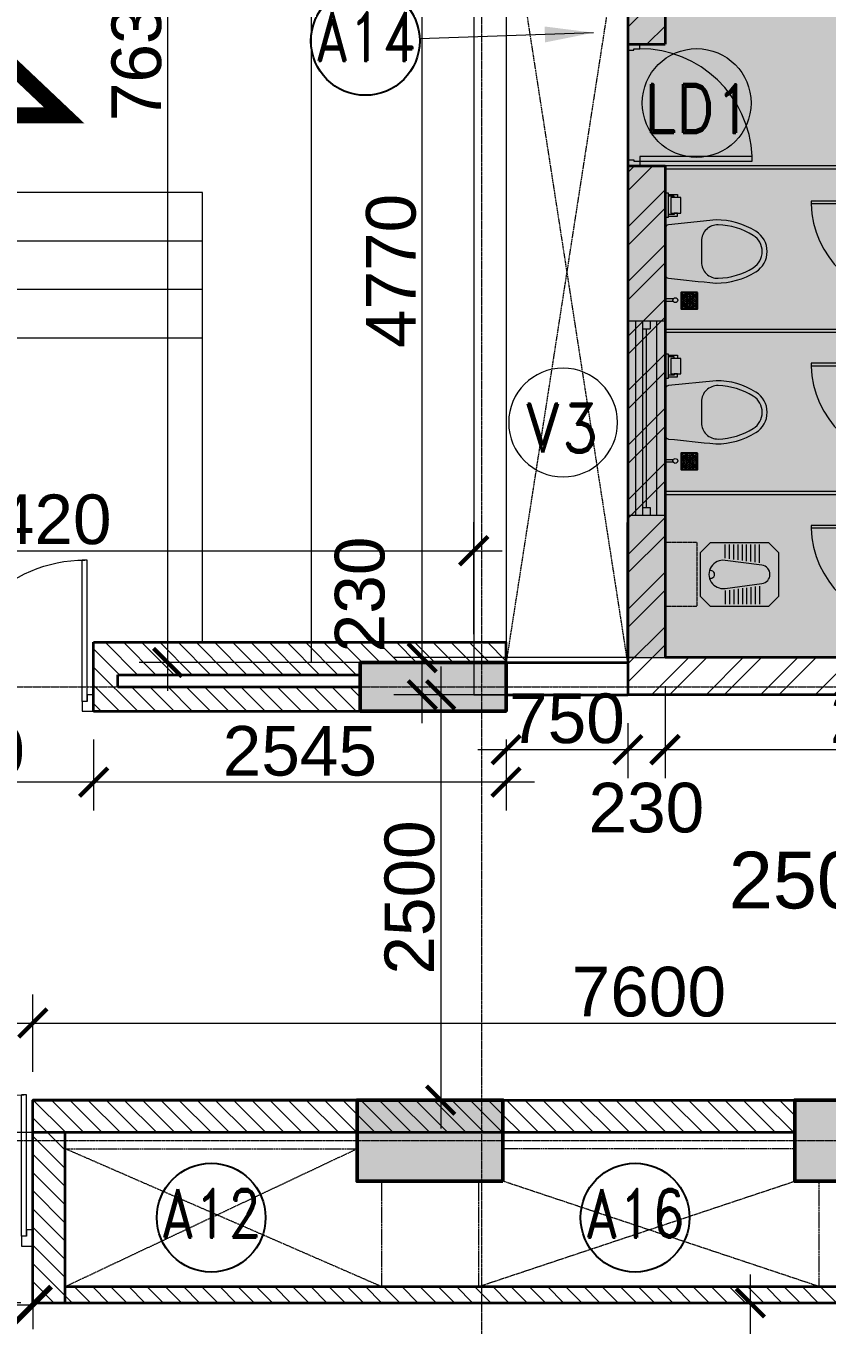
# Model space of a CAD drawing. Header units: millimetres. Extents: x 0 to 147381, y 0 to 170318.
# Drawn here: x 40102 to 45043, y 55901 to 63914 of the extents above; entities that cross this region are included whole.
import ezdxf
from ezdxf.enums import TextEntityAlignment as Align

# ---------------------------------------------------------------- set-up
doc = ezdxf.new("R2010")
doc.units = ezdxf.units.MM
for name, pattern in [('Center', [29.999999, 12, -6, 6, -6]), ('COLGRID1$0$DASHED2', [0.375, 0.25, -0.125]), ('Grid Line', [22.225, 12.7, -3.175, 3.175, -3.175]), ('Hidden', [7.14375, 4.7625, -2.38125])]:
    doc.linetypes.add(name, pattern=pattern)
for name, color, linetype, lineweight in [('A-DOOR', 21, 'Continuous', 9), ('A-GLAZ', 151, 'Continuous', 9), ('AR_CUTOUT', 200, 'Continuous', 9), ('AR_ELE', 31, 'Continuous', 9), ('AR_STR', 7, 'Continuous', 15), ('AR_WALL_HATCH', 23, 'Continuous', 5), ('ARCH CUTOUTS', 21, 'Continuous', 13), ('ARCH NEW DESIGN STEP HATCH', 21, 'Continuous', 35), ('ARCH PATHWAY', 30, 'Continuous', 13), ('Arch_Cutout_No', 2, 'Continuous', 25), ('Arch_Dim', 7, 'Continuous', 25), ('Arch_DW_No', 5, 'Continuous', 15), ('ARCH_WALL', 1, 'Continuous', 35), ('fixtures', 137, 'Continuous', 9), ('G-ANNO-TEXT', 231, 'Continuous', 25), ('S-GRID', 8, 'Continuous', 9), ('STR COL.', 1, 'Continuous', 50)]:
    doc.layers.add(name, color=color, linetype=linetype, lineweight=lineweight)
for name, color, linetype, lineweight, true_color in [('A-FIRE DOOR', 1, 'Continuous', 15, 0xf50000), ('ARCH RCC HATCH', 253, 'Center', 9, 0x9c9c9c), ('BUILDING LEVEL', 1, 'Continuous', 18, 0xf50000), ('S-COLS_HATCH', 252, 'Continuous', 9, 0x8a8a8a)]:
    doc.layers.add(name, color=color, linetype=linetype, lineweight=lineweight, true_color=true_color)
doc.styles.add('Arial_2', font='arial.ttf', dxfattribs={"height": 472.5})
doc.styles.add('DIM', font='arial.ttf')
doc.styles.add('DIM_100', font='romand.shx', dxfattribs={"width": 0.9})
doc.styles.add('DIMDDF', font='simplex.shx', dxfattribs={"width": 0.9})
doc.styles.add('S270', font='romans.shx', dxfattribs={"width": 0.7, "height": 270})
doc.styles.add('SIZE', font='romans.shx', dxfattribs={"width": 0.75, "height": 200})
doc.dimstyles.new('D150C', dxfattribs={"dimtxt": 2.5, "dimasz": 300, "dimexe": 300, "dimexo": 300, "dimgap": 150, "dimtad": 1, "dimdec": 0, "dimtxsty": 'S270', "dimblk": 'ARCHTICK', "dimcen": 2.5, "dimdle": 300, "dimclrd": 256, "dimadec": 0, "dimazin": 0, "dimtfac": 1, "dimtdec": 0, "dimtofl": 0, "dimtmove": 2, "dimatfit": 0, "dimfxl": 1, "dimlwd": 13, "dimarcsym": 0})
doc.dimstyles.new('DIM- 175', dxfattribs={"dimscale": 175, "dimtxt": 1.75, "dimasz": 1, "dimexe": 1, "dimexo": 1, "dimgap": 0.2, "dimtad": 1, "dimdec": 0, "dimrnd": 5, "dimzin": 0, "dimdsep": 46, "dimtxsty": 'DIM', "dimblk": 'ARCHTICK', "dimcen": 0, "dimdle": 1, "dimclrd": 3, "dimclre": 5, "dimclrt": 3, "dimadec": 0, "dimazin": 0, "dimtfac": 1, "dimtdec": 0, "dimtofl": 0, "dimtmove": 2, "dimatfit": 3, "dimfxl": 1, "dimtolj": 1, "dimtzin": 0, "dimlwd": 13, "dimlwe": 15, "dimarcsym": 0})
doc.dimstyles.new('DIM-75-MM', dxfattribs={"dimscale": 75, "dimtxt": 2.5, "dimasz": 3, "dimexe": 2, "dimexo": 1, "dimgap": 1, "dimtad": 1, "dimdec": 0, "dimrnd": 5, "dimzin": 0, "dimdsep": 46, "dimtxsty": 'DIMDDF', "dimblk": 'ARCHTICK', "dimcen": 0, "dimclrd": 256, "dimclre": 256, "dimclrt": 256, "dimadec": 0, "dimazin": 0, "dimtfac": 1, "dimtdec": 0, "dimtofl": 0, "dimtmove": 0, "dimatfit": 3, "dimfxl": 1, "dimtolj": 1, "dimtzin": 0, "dimlwd": -1, "dimlwe": -1, "dimarcsym": 0})

# ---------------------------------------------------------------- blocks, each defined once
blk = doc.blocks.new('A_Double -Panel Wooden Door W Ventilator - _D6_1800 X 2700-1747355-4_Level 448_0')
at = {"layer": 'A-DOOR'}
for p, q in [((-900, 50), (-830, 50)), ((-830, 50), (-830, -10)), ((830, 50), (900, 50)), ((830, -10), (830, 50)), ((-860, -50), (-900, -50)), ((-860, -10), (-860, -882.2)), ((-860, -10), (-860, -50)), ((-830, -10), (-860, -10)), ((-830, -10), (-830, -882.1)), ((830, -10), (830, -882.1)), ((860, -10), (830, -10)), ((860, -10), (860, -882.1)), ((860, -50), (860, -10)), ((900, -50), (860, -50)), ((-830, -882.1), (-860, -882.1)), ((860, -882.1), (830, -882.1))]:
    blk.add_line(p, q, dxfattribs=at)
for centre, radius, start, end in [((-846.3, -37), 845.3, 269.07162, 2.51074), ((845, -37.1), 845, 177.48582, 270)]:
    blk.add_arc(centre, radius, start, end, dxfattribs=at)
blk = doc.blocks.new('RLAB_G')
at = {"layer": 'AR_WALL_HATCH', "ltscale": 500}
h = blk.add_hatch(dxfattribs=at)
h.set_pattern_fill('ANSI31', color=256, scale=25)
h.paths.add_polyline_path([(-5600, 13000), (-7400, 13000), (-7400, 12800), (-5600, 12800)])
h = blk.add_hatch(dxfattribs=at)
h.set_pattern_fill('ANSI31', color=256, scale=25)
h.paths.add_polyline_path([(-5600, 13000), (-5600, 12800), (-2700, 12800), (-2700, 13000)])
h = blk.add_hatch(dxfattribs=at)
h.set_pattern_fill('ANSI31', color=256, scale=25)
h.paths.add_polyline_path([(-2900, 11850), (-2900, 11750), (-2700, 11750), (-2700, 12800), (-2900, 12800), (-2900, 12700), (-2900, 12700)])
h = blk.add_hatch(dxfattribs=at)
h.set_pattern_fill('ANSI31', color=256, scale=25)
h.paths.add_polyline_path([(-2900, 11750), (-2900, 11850), (-4700, 11850), (-10100, 11850), (-10100, 11750)])
at = {"layer": 'ARCH CUTOUTS', "linetype": 'Hidden'}
for p, q in [((-4850, 11850), (-2900, 12700)), ((-2900, 11850), (-4700, 12700)), ((-7550, 11850), (-5600, 12500)), ((-5450, 11850), (-7400, 12500))]:
    blk.add_line(p, q, dxfattribs=at)
for points in [[(-5600, 12700), (-5600, 12500), (-5450, 12500), (-5450, 11850), (-7550, 11850), (-7550, 12500), (-7400, 12500), (-7400, 12700)], [(-4700, 12700), (-4700, 12500), (-4850, 12500), (-4850, 11850), (-2900, 11850), (-2900, 12700)]]:
    blk.add_lwpolyline(points, close=True, dxfattribs=at)
at = {"layer": 'ARCH_WALL'}
for p, q in [((-7400, 12800), (-7400, 13000)), ((-7400, 12800), (-7400, 13000)), ((-4700, 13000), (-2700, 13000)), ((-2700, 11750), (-2700, 13000)), ((-4700, 12800), (-2900, 12800)), ((-2900, 11750), (-2900, 12800)), ((-2900, 12725), (-2900, 12800)), ((-2900, 11850), (-10100, 11850)), ((-2900, 11750), (-10100, 11750)), ((-2700, 11750), (-2900, 11750))]:
    blk.add_line(p, q, dxfattribs=at)
blk.add_lwpolyline([(-7400, 12800), (-2700, 12800), (-2700, 13000), (-7400, 13000)], close=True, dxfattribs=at)
at = {"layer": 'A-DOOR', "rotation": 180}
blk.add_blockref('A_Double -Panel Wooden Door W Ventilator - _D6_1800 X 2700-1747355-4_Level 448_0', (-1800, 12150), dxfattribs=at)
blk = doc.blocks.new('A_Double -Panel Wooden Door W Ventilator - _D6_1800 X 2700-1747355-5_Level 452_2')
for p, q in [((-900, 50), (-830, 50)), ((-830, 50), (-830, -10)), ((830, 50), (900, 50)), ((830, -10), (830, 50)), ((-860, -50), (-900, -50)), ((-860, -10), (-860, -882.2)), ((-860, -10), (-860, -50)), ((-830, -10), (-860, -10)), ((-830, -10), (-830, -882.1)), ((830, -10), (830, -882.1)), ((860, -10), (830, -10)), ((860, -10), (860, -882.1)), ((860, -50), (860, -10)), ((900, -50), (860, -50)), ((-830, -882.1), (-860, -882.1)), ((860, -882.1), (830, -882.1))]:
    blk.add_line(p, q)
for centre, radius, start, end in [((-846.3, -37), 845.3, 269.07162, 2.51074), ((845, -37.1), 845, 177.48582, 270)]:
    blk.add_arc(centre, radius, start, end)
blk = doc.blocks.new('A$C59E872DE')
at = {"layer": 'S-GRID', "linetype": 'Grid Line', "ltscale": 0.5}
for p, q in [((5220, -4357.6), (5220, 89720.3)), ((-6964.1, 15300), (94404.8, 15300)), ((-6964.1, 12500), (94404.8, 12500))]:
    blk.add_line(p, q, dxfattribs=at)
blk = doc.blocks.new('WC-WH')
h = blk.add_hatch()
h.set_pattern_fill('HONEY', color=256, scale=50, angle=180, style=0)
h.set_pattern_definition([(180, (-75, -75), (-9.375, -5.41266), [6.25, -12.5]), (300, (-75, -75), (9.375, -5.41266), [6.25, -12.5]), (240, (-75, -75), (-3e-15, -10.82532), [-12.5, 6.25])])
h.paths.add_polyline_path([(106.7, -303, 1), (193.3, -303, 1)])
for p, q in [((19, 352), (76.2, 352)), ((57.1, 342.4), (19, 342.4)), ((57.1, 332.9), (57.1, 342.4)), ((76.2, 332.9), (57.1, 332.9)), ((76.2, 352), (76.2, 332.9)), ((57.1, 228.1), (19, 228.1)), ((19, 218.6), (76.2, 218.6)), ((57.1, 237.7), (57.1, 228.1)), ((76.2, 237.7), (57.1, 237.7)), ((76.2, 218.6), (76.2, 237.7)), ((50.6, -292.5), (0, -292.5)), ((0, -307.5), (0, -292.5)), ((50.6, -307.5), (0, -307.5))]:
    blk.add_line(p, q)
at = {"lineweight": 25}
for p, q in [((200, -353), (100, -253)), ((100, -353), (200, -253))]:
    blk.add_line(p, q, dxfattribs=at)
for points in [[(19, 209.1), (0, 209.1), (0, 361.5), (19, 361.5)], [(97, 237.7), (97, 332.9), (36.4, 332.9), (36.4, 237.7)]]:
    blk.add_lwpolyline(points, close=True)
for points in [[(315, 195), (22.4, 164.8, 0.384412), (0, 139.9), (0, -140, 0.383904), (22.4, -164.9, 0.001434), (313.7, -194.9, 0.140641), (560.2, -125.2, 0.259738), (630, 0, 0.259738), (560.2, 125.2, 0.139471)], [(225, 64.9), (225, -64.9, 0.422961), (328, -164.8, 0.13189), (544.4, -99.7, 0.259738), (600, 0, 0.259738), (544.4, 99.7, 0.13189), (328, 164.8, 0.422961)]]:
    blk.add_lwpolyline(points, format="xyb", close=True)
blk.add_lwpolyline([(200, -253), (100, -253), (100, -353), (200, -353)], close=True, dxfattribs=at)
for centre, radius in [((63.6, -300), 15), ((150, -303), 50), ((150, -303), 43.3)]:
    blk.add_circle(centre, radius)
blk.add_arc((316.2, -170), 25, 264.2811, 270.16002)
blk = doc.blocks.new('A$C09F33990')
at = {"layer": 'fixtures'}
for p, q in [((-621.4, 0), (-621.4, -18)), ((0, 0), (-621.4, 0)), ((0, 0), (0, -18)), ((0, -18), (-621.4, -18))]:
    blk.add_line(p, q, dxfattribs=at)
blk.add_arc((0, 0), 621.7, 181.65913, 270, dxfattribs=at)
blk = doc.blocks.new('A$C6E083EB8')
at = {"linetype": 'Continuous', "lineweight": 13}
for p, q in [((-38, 1023), (-78, 1023)), ((-78, 1023), (-78, 99)), ((-38, 99), (-38, 1023)), ((-78, 99), (-38, 99))]:
    blk.add_line(p, q, dxfattribs=at)
for points in [[(-1000, 99), (-1000, 0), (-951, 0), (-951, 49), (-962, 49), (-962, 99)], [(0, 99), (0, 0), (-49, 0), (-49, 49), (-38, 49), (-38, 99)]]:
    blk.add_lwpolyline(points, close=True, dxfattribs=at)
blk.add_arc((-38, 99), 925, 92.4822, 180, dxfattribs=at)
blk = doc.blocks.new('I.EC')
for p, q in [((185.9, 559.3), (57.9, 559.3)), ((349.9, 559.3), (477.9, 559.3)), ((181.9, 529.3), (57.9, 529.3)), ((177.9, 499.3), (57.9, 499.3)), ((173.9, 469.3), (57.9, 469.3)), ((353.9, 529.3), (477.9, 529.3)), ((357.9, 499.3), (477.9, 499.3)), ((361.9, 469.3), (477.9, 469.3)), ((169.9, 439.3), (57.9, 439.3)), ((165.9, 409.3), (57.9, 409.3)), ((161.9, 379.3), (57.9, 379.3)), ((365.9, 439.3), (477.9, 439.3)), ((369.9, 409.3), (477.9, 409.3)), ((373.9, 379.3), (477.9, 379.3)), ((157.9, 349.3), (57.9, 349.3)), ((153.9, 319.3), (57.9, 319.3)), ((377.9, 349.3), (477.9, 349.3)), ((381.9, 319.3), (477.9, 319.3))]:
    blk.add_line(p, q)
at = {"linetype": 'COLGRID1$0$DASHED2'}
for p, q in [((42.9, 119.1), (42.9, -105.9)), ((42.9, 119.1), (492.9, 119.1)), ((492.9, 119.1), (492.9, -105.9))]:
    blk.add_line(p, q, dxfattribs=at)
blk.add_lwpolyline([(112.9, 144.1), (42.9, 214.1), (42.9, 624.1), (112.9, 694.1), (422.9, 694.1), (492.9, 624.1), (492.9, 214.1), (422.9, 144.1)], close=True)
blk.add_lwpolyline([(168.8, 317.3, 1.14208), (367, 317.3), (332.3, 577.7, 0.875595), (203.5, 577.7)], format="xyb", close=True)
blk.add_arc((267.9, 216.8), 27.3, 340.21298, 199.78702)
blk = doc.blocks.new('A$C4D5E1DB4')
at = {"layer": 'AR_WALL_HATCH', "ltscale": 500}
h = blk.add_hatch(dxfattribs=at)
h.set_pattern_fill('ANSI32', color=256, scale=25)
h.paths.add_polyline_path([(-20850.5, -2427), (-20850.5, -1440), (-16250, -1440), (-16250, -4440.5), (-13220, -4440.5), (-13220, -4210.5), (-16020, -4210.5), (-16020, -1440), (-12105, -1440), (-12105, -4240.5), (-12220, -4240.5), (-12220, -4440.5), (-11905, -4440.5), (-11905, -4301.7), (-11390, -4301.7), (-11390, -4101.7), (-11990, -4101.7), (-11990, -1440), (-10190, -1440), (-10190, -4440.5), (-9960, -4440.5), (-9960, -3540.5), (-5080, -3540.5), (-5080, -4440.5), (-4850, -4440.5), (-4850, -3310.5), (-9960, -3310.5), (-9960, -1210), (-21080.5, -1210), (-21080.5, -2427)])
h = blk.add_hatch(dxfattribs=at)
h.set_pattern_fill('ANSI32', color=256, scale=25)
h.paths.add_polyline_path([(-15546.5, -6210.5), (-15546.5, -5440.5), (-15316.5, -5440.5), (-15316.5, -6440.5), (-21080.5, -6440.5), (-21080.5, -3177), (-20850.5, -3177), (-20850.5, -6210.5), (-17865, -6210.5), (-17865, -4240.5), (-17635, -4240.5), (-17635, -6210.5)])
at = {"layer": 'A-GLAZ'}
for p, q in [((-21081.2, -4132.8), (-20850.5, -4132.8)), ((-21029.7, -5332.8), (-21029.7, -4132.8)), ((-20990.3, -4132.8), (-20990.3, -5332.8)), ((-20941.4, -4132.8), (-20941.4, -4181.6)), ((-20901.9, -5332.8), (-20901.9, -4132.8)), ((-20990.3, -4181.6), (-20941.4, -4181.6)), ((-20965.8, -4181.6), (-20965.8, -5283.9)), ((-20990.3, -5283.9), (-20941.4, -5283.9)), ((-20941.4, -5283.9), (-20941.4, -5332.8)), ((-21081.2, -5332.8), (-20850.5, -5332.8))]:
    blk.add_line(p, q, dxfattribs=at)
at = {"layer": 'AR_CUTOUT', "linetype": 'Hidden'}
for p, q in [((-21080.5, -1410), (-21830.5, -6240.5)), ((-21080.5, -6240.5), (-21830.5, -1410))]:
    blk.add_line(p, q, dxfattribs=at)
at = {"layer": 'AR_ELE'}
for points in [[(-22030.5, 1190), (-22030.5, -6440.5), (-21080.5, -6440.5)], [(-21830.5, 1190), (-21830.5, -6240.5), (-21080.5, -6240.5)]]:
    blk.add_lwpolyline(points, dxfattribs=at)
at = {"layer": 'ARCH_WALL'}
for p, q in [((-21080.5, -1210), (-21080.5, -6440.5)), ((-20850.5, -1440), (-20850.5, -2427)), ((-21080.5, -2427), (-20850.5, -2427)), ((-21080.5, -3177), (-20850.5, -3177)), ((-20850.5, -3177), (-20850.5, -6210.5)), ((-21830.5, -6240.5), (-21080.5, -6240.5)), ((-17865, -6210.5), (-20850.5, -6210.5)), ((-21830.5, -6441), (-21080.5, -6440.5)), ((-15316.5, -6440.5), (-21080.5, -6440.5))]:
    blk.add_line(p, q, dxfattribs=at)
at = {"layer": 'fixtures'}
for points in [[(-19350.8, -3195), (-19350.8, -3177), (-20850.5, -3177), (-20850.5, -3195)], [(-19368.5, -4204), (-19368.5, -4186), (-20850.5, -4186), (-20850.5, -4204)], [(-19368.5, -5204), (-19368.5, -5186), (-20850.5, -5186), (-20850.5, -5204)]]:
    blk.add_lwpolyline(points, close=True, dxfattribs=at)
at = {"layer": 'A-DOOR', "xscale": 0.75, "yscale": 0.75, "zscale": 0.75, "rotation": 270}
blk.add_blockref('A$C6E083EB8', (-21080.5, -3177), dxfattribs=at)
at = {"layer": 'fixtures'}
for p in [(-20850.5, -3705.8), (-20850.5, -4697.5)]:
    blk.add_blockref('WC-WH', p, dxfattribs=at)
at = {"layer": 'fixtures', "xscale": 0.963251710380489, "yscale": 0.963251710380489, "zscale": 0.963251710380489}
for p in [(-19350.5, -3395), (-19350.5, -4395), (-19350.5, -5395)]:
    blk.add_blockref('A$C09F33990', p, dxfattribs=at)
at = {"layer": 'fixtures', "xscale": 0.8749999999999925, "yscale": 0.8749999999999925, "zscale": 0.8749999999999925, "rotation": 270}
blk.add_blockref('I.EC', (-20757.9, -5463.1), dxfattribs=at)
blk = doc.blocks.new('DW')
at = {"color": 9}
blk.add_circle((0, 0), 671, dxfattribs=at)
at = {"style": 'SIZE', "width": 0.8}
blk.add_attdef('W7', text='', height=500, dxfattribs=at).set_placement((5, -289), align=Align.CENTER)
blk = doc.blocks.new('_ArchTick')
at = {"color": 0, "linetype": 'ByBlock', "const_width": 0.15}
blk.add_lwpolyline([(-0.5, -0.5), (0.5, 0.5)], dxfattribs=at)
blk = doc.blocks.new('*D466')
at = {"layer": 'Arch_Dim', "color": 3, "lineweight": 13, "transparency": 16777216}
blk.add_line((40976.6, 59812.5), (40976.6, 67793), dxfattribs=at)
at = {"layer": 'Arch_Dim', "color": 5, "lineweight": 15, "transparency": 16777216}
for p, q in [((42689.2, 67618), (40801.6, 67618)), ((42689.2, 59987.5), (40801.6, 59987.5))]:
    blk.add_line(p, q, dxfattribs=at)
at = {"layer": 'Defpoints', "color": 0, "linetype": 'Continuous', "transparency": 16777216}
for p in [(40976.6, 67618), (42864.2, 67618), (42864.2, 59987.5)]:
    blk.add_point(p, dxfattribs=at)
at = {"layer": 'Arch_Dim', "color": 3, "linetype": 'Continuous', "lineweight": 13, "transparency": 16777216, "xscale": 175, "yscale": 175, "zscale": 175}
for p, rotation in [((40976.6, 67618), 90), ((40976.6, 59987.5), 270)]:
    blk.add_blockref('_ArchTick', p, dxfattribs=dict(at, rotation=rotation))
at = {"layer": 'Arch_Dim', "color": 3, "linetype": 'Continuous', "transparency": 16777216, "insert": (40785.1, 63802.7), "char_height": 306.25, "attachment_point": 5, "rotation": 90, "style": 'DIM'}
blk.add_mtext('\\A1;7630', dxfattribs=at)
blk = doc.blocks.new('*D467')
at = {"layer": 'Arch_Dim', "color": 5, "lineweight": 15, "transparency": 16777216}
for p, q in [((37444.7, 60162.5), (37444.7, 60852.3)), ((42864.2, 60162.5), (42864.2, 60852.3))]:
    blk.add_line(p, q, dxfattribs=at)
at = {"layer": 'Arch_Dim', "color": 3, "lineweight": 13, "transparency": 16777216}
blk.add_line((37269.7, 60677.3), (43039.2, 60677.3), dxfattribs=at)
at = {"layer": 'Defpoints', "color": 0, "linetype": 'Continuous', "transparency": 16777216}
for p in [(42864.2, 60677.3), (37444.7, 59987.5), (42864.2, 59987.5)]:
    blk.add_point(p, dxfattribs=at)
at = {"layer": 'Arch_Dim', "color": 3, "linetype": 'Continuous', "lineweight": 13, "transparency": 16777216, "xscale": 175, "yscale": 175, "zscale": 175, "rotation": 180}
blk.add_blockref('_ArchTick', (37444.7, 60677.3), dxfattribs=at)
at = {"layer": 'Arch_Dim', "color": 3, "linetype": 'Continuous', "lineweight": 13, "transparency": 16777216, "xscale": 175, "yscale": 175, "zscale": 175}
blk.add_blockref('_ArchTick', (42864.2, 60677.3), dxfattribs=at)
at = {"layer": 'Arch_Dim', "color": 3, "linetype": 'Continuous', "transparency": 16777216, "insert": (40154.5, 60868.7), "char_height": 306.25, "attachment_point": 5, "style": 'DIM'}
blk.add_mtext('\\A1;5420', dxfattribs=at)
blk = doc.blocks.new('*D478')
at = {"layer": 'Arch_Dim', "color": 3, "lineweight": 13, "transparency": 16777216}
blk.add_line((44570.1, 56213), (44570.1, 44613), dxfattribs=at)
at = {"layer": 'Arch_Dim', "color": 5, "lineweight": 15, "transparency": 16777216}
for p, q in [((47569.7, 56038), (44395.1, 56038)), ((44669.7, 44788), (44395.1, 44788))]:
    blk.add_line(p, q, dxfattribs=at)
at = {"layer": 'Defpoints', "color": 0, "linetype": 'Continuous', "transparency": 16777216}
for p in [(47744.7, 56038), (44570.1, 44788), (44844.7, 44788)]:
    blk.add_point(p, dxfattribs=at)
at = {"layer": 'Arch_Dim', "color": 3, "linetype": 'Continuous', "lineweight": 13, "transparency": 16777216, "xscale": 175, "yscale": 175, "zscale": 175}
for p, rotation in [((44570.1, 56038), 90), ((44570.1, 44788), 270)]:
    blk.add_blockref('_ArchTick', p, dxfattribs=dict(at, rotation=rotation))
at = {"layer": 'Arch_Dim', "color": 3, "linetype": 'Continuous', "transparency": 16777216, "insert": (44378.7, 50413), "char_height": 306.25, "attachment_point": 5, "rotation": 90, "style": 'DIM'}
blk.add_mtext('\\A1;11250', dxfattribs=at)
blk = doc.blocks.new('*D483')
at = {"layer": 'Arch_Dim', "color": 3, "lineweight": 13, "transparency": 16777216}
blk.add_line((42660.7, 59963), (42660.7, 57113), dxfattribs=at)
at = {"layer": 'Arch_Dim', "color": 5, "lineweight": 15, "transparency": 16777216}
for p, q in [((42719.2, 59788), (42485.7, 59788)), ((42719.2, 57288), (42485.7, 57288))]:
    blk.add_line(p, q, dxfattribs=at)
at = {"layer": 'Defpoints', "color": 0, "linetype": 'Continuous', "transparency": 16777216}
for p in [(42894.2, 59788), (42660.7, 57288), (42894.2, 57288)]:
    blk.add_point(p, dxfattribs=at)
at = {"layer": 'Arch_Dim', "color": 3, "linetype": 'Continuous', "lineweight": 13, "transparency": 16777216, "xscale": 175, "yscale": 175, "zscale": 175}
for p, rotation in [((42660.7, 59788), 90), ((42660.7, 57288), 270)]:
    blk.add_blockref('_ArchTick', p, dxfattribs=dict(at, rotation=rotation))
at = {"layer": 'Arch_Dim', "color": 3, "linetype": 'Continuous', "transparency": 16777216, "insert": (42469.3, 58538), "char_height": 306.25, "attachment_point": 5, "rotation": 90, "style": 'DIM'}
blk.add_mtext('\\A1;2500', dxfattribs=at)
blk = doc.blocks.new('A$C38A24FCE')
at = {"layer": 'S-COLS_HATCH'}
blk.add_hatch(color=256, dxfattribs=at).paths.add_polyline_path([(-81320.5, 13824.5), (-81320.5, 13524.5), (-82220.5, 13524.5), (-82220.5, 13824.5)])
for points in [[(-81340, 10625), (-81340, 11125), (-82240, 11125), (-82240, 10625)], [(-78640, 10625), (-78640, 11125), (-79540, 11125), (-79540, 10625)]]:
    blk.add_hatch(color=256, dxfattribs=at).paths.add_polyline_path(points, flags=0)
at = {"layer": 'STR COL.'}
for points in [[(-81320.5, 13824.5), (-81320.5, 13524.5), (-82220.5, 13524.5), (-82220.5, 13824.5)], [(-81340, 10625), (-81340, 11125), (-82240, 11125), (-82240, 10625)], [(-78640, 10625), (-78640, 11125), (-79540, 11125), (-79540, 10625)]]:
    blk.add_lwpolyline(points, close=True, dxfattribs=at)
blk = doc.blocks.new('*D546')
at = {"layer": 'Arch_Dim', "color": 5, "lineweight": 15, "transparency": 16777216}
for p, q in [((38344.7, 57463), (38344.7, 57938.8)), ((40144.7, 57463), (40144.7, 57938.8))]:
    blk.add_line(p, q, dxfattribs=at)
at = {"layer": 'Arch_Dim', "color": 3, "lineweight": 13, "transparency": 16777216}
blk.add_line((38169.7, 57763.8), (40319.7, 57763.8), dxfattribs=at)
at = {"layer": 'Defpoints', "color": 0, "linetype": 'Continuous', "transparency": 16777216}
for p in [(40144.7, 57763.8), (38344.7, 57288), (40144.7, 57288)]:
    blk.add_point(p, dxfattribs=at)
at = {"layer": 'Arch_Dim', "color": 3, "linetype": 'Continuous', "lineweight": 13, "transparency": 16777216, "xscale": 175, "yscale": 175, "zscale": 175, "rotation": 180}
blk.add_blockref('_ArchTick', (38344.7, 57763.8), dxfattribs=at)
at = {"layer": 'Arch_Dim', "color": 3, "linetype": 'Continuous', "lineweight": 13, "transparency": 16777216, "xscale": 175, "yscale": 175, "zscale": 175}
blk.add_blockref('_ArchTick', (40144.7, 57763.8), dxfattribs=at)
at = {"layer": 'Arch_Dim', "color": 3, "linetype": 'Continuous', "transparency": 16777216, "insert": (39244.7, 57955.2), "char_height": 306.25, "attachment_point": 5, "style": 'DIM'}
blk.add_mtext('\\A1;1800', dxfattribs=at)
blk = doc.blocks.new('*D547')
at = {"layer": 'Arch_Dim', "color": 5, "lineweight": 15, "transparency": 16777216}
for p, q in [((40144.7, 57463), (40144.7, 57938.8)), ((47744.7, 57463), (47744.7, 57938.8))]:
    blk.add_line(p, q, dxfattribs=at)
at = {"layer": 'Arch_Dim', "color": 3, "lineweight": 13, "transparency": 16777216}
blk.add_line((39969.7, 57763.8), (47919.7, 57763.8), dxfattribs=at)
at = {"layer": 'Defpoints', "color": 0, "linetype": 'Continuous', "transparency": 16777216}
for p in [(47744.7, 57763.8), (40144.7, 57288), (47744.7, 57288)]:
    blk.add_point(p, dxfattribs=at)
at = {"layer": 'Arch_Dim', "color": 3, "linetype": 'Continuous', "lineweight": 13, "transparency": 16777216, "xscale": 175, "yscale": 175, "zscale": 175, "rotation": 180}
blk.add_blockref('_ArchTick', (40144.7, 57763.8), dxfattribs=at)
at = {"layer": 'Arch_Dim', "color": 3, "linetype": 'Continuous', "lineweight": 13, "transparency": 16777216, "xscale": 175, "yscale": 175, "zscale": 175}
blk.add_blockref('_ArchTick', (47744.7, 57763.8), dxfattribs=at)
at = {"layer": 'Arch_Dim', "color": 3, "linetype": 'Continuous', "transparency": 16777216, "insert": (43944.7, 57955.2), "char_height": 306.25, "attachment_point": 5, "style": 'DIM'}
blk.add_mtext('\\A1;7600', dxfattribs=at)
blk = doc.blocks.new('*D585')
at = {"layer": 'Arch_Dim', "color": 3, "lineweight": 13, "transparency": 16777216}
blk.add_line((42546.6, 59613), (42546.6, 60192.5), dxfattribs=at)
at = {"layer": 'Arch_Dim', "color": 5, "lineweight": 15, "transparency": 16777216}
for p, q in [((43869.2, 60017.5), (42371.6, 60017.5)), ((43639.2, 59788), (42371.6, 59788))]:
    blk.add_line(p, q, dxfattribs=at)
at = {"layer": 'Defpoints', "color": 0, "linetype": 'Continuous', "transparency": 16777216}
for p in [(42546.6, 60017.5), (44044.2, 60017.5), (43814.2, 59788)]:
    blk.add_point(p, dxfattribs=at)
at = {"layer": 'Arch_Dim', "color": 3, "linetype": 'Continuous', "lineweight": 13, "transparency": 16777216, "xscale": 175, "yscale": 175, "zscale": 175}
for p, rotation in [((42546.6, 60017.5), 90), ((42546.6, 59788), 270)]:
    blk.add_blockref('_ArchTick', p, dxfattribs=dict(at, rotation=rotation))
at = {"layer": 'Arch_Dim', "color": 3, "linetype": 'Continuous', "transparency": 16777216, "insert": (42162.6, 60407.2), "char_height": 306.25, "attachment_point": 5, "rotation": 90, "style": 'DIM'}
blk.add_mtext('\\A1;230', dxfattribs=at)
blk = doc.blocks.new('*D586')
at = {"layer": 'Arch_Dim', "color": 3, "lineweight": 13, "transparency": 16777216}
blk.add_line((42546.6, 59842.5), (42546.6, 64963.5), dxfattribs=at)
at = {"layer": 'Arch_Dim', "color": 5, "lineweight": 15, "transparency": 16777216}
for p, q in [((44164.2, 64788.5), (42371.6, 64788.5)), ((43869.2, 60017.5), (42371.6, 60017.5))]:
    blk.add_line(p, q, dxfattribs=at)
at = {"layer": 'Defpoints', "color": 0, "linetype": 'Continuous', "transparency": 16777216}
for p in [(42546.6, 64788.5), (44339.2, 64788.5), (44044.2, 60017.5)]:
    blk.add_point(p, dxfattribs=at)
at = {"layer": 'Arch_Dim', "color": 3, "linetype": 'Continuous', "lineweight": 13, "transparency": 16777216, "xscale": 175, "yscale": 175, "zscale": 175}
for p, rotation in [((42546.6, 64788.5), 90), ((42546.6, 60017.5), 270)]:
    blk.add_blockref('_ArchTick', p, dxfattribs=dict(at, rotation=rotation))
at = {"layer": 'Arch_Dim', "color": 3, "linetype": 'Continuous', "transparency": 16777216, "insert": (42355.2, 62403), "char_height": 306.25, "attachment_point": 5, "rotation": 90, "style": 'DIM'}
blk.add_mtext('\\A1;4770', dxfattribs=at)
blk = doc.blocks.new('*D590')
at = {"layer": 'Arch_Dim', "color": 5, "lineweight": 15, "transparency": 16777216}
for p, q in [((44044.2, 59842.5), (44044.2, 59275)), ((43814.2, 59613), (43814.2, 59275))]:
    blk.add_line(p, q, dxfattribs=at)
at = {"layer": 'Arch_Dim', "color": 3, "lineweight": 13, "transparency": 16777216}
blk.add_line((43639.2, 59450), (44219.2, 59450), dxfattribs=at)
at = {"layer": 'Defpoints', "color": 0, "linetype": 'Continuous', "transparency": 16777216}
for p in [(44044.2, 60017.5), (43814.2, 59788), (44044.2, 59450)]:
    blk.add_point(p, dxfattribs=at)
at = {"layer": 'Arch_Dim', "color": 3, "linetype": 'Continuous', "lineweight": 13, "transparency": 16777216, "xscale": 175, "yscale": 175, "zscale": 175, "rotation": 180}
blk.add_blockref('_ArchTick', (43814.2, 59450), dxfattribs=at)
at = {"layer": 'Arch_Dim', "color": 3, "linetype": 'Continuous', "lineweight": 13, "transparency": 16777216, "xscale": 175, "yscale": 175, "zscale": 175}
blk.add_blockref('_ArchTick', (44044.2, 59450), dxfattribs=at)
at = {"layer": 'Arch_Dim', "color": 3, "linetype": 'Continuous', "transparency": 16777216, "insert": (43929.2, 59090.5), "char_height": 306.25, "attachment_point": 5, "style": 'DIM'}
blk.add_mtext('\\A1;230', dxfattribs=at)
blk = doc.blocks.new('*D591')
at = {"layer": 'Arch_Dim', "color": 5, "lineweight": 15, "transparency": 16777216}
for p, q in [((44044.2, 59842.5), (44044.2, 59275)), ((47029.7, 59843), (47029.7, 59275))]:
    blk.add_line(p, q, dxfattribs=at)
at = {"layer": 'Arch_Dim', "color": 3, "lineweight": 13, "transparency": 16777216}
blk.add_line((43869.2, 59450), (47204.7, 59450), dxfattribs=at)
at = {"layer": 'Defpoints', "color": 0, "linetype": 'Continuous', "transparency": 16777216}
for p in [(44044.2, 60017.5), (47029.7, 60018), (47029.7, 59450)]:
    blk.add_point(p, dxfattribs=at)
at = {"layer": 'Arch_Dim', "color": 3, "linetype": 'Continuous', "lineweight": 13, "transparency": 16777216, "xscale": 175, "yscale": 175, "zscale": 175, "rotation": 180}
blk.add_blockref('_ArchTick', (44044.2, 59450), dxfattribs=at)
at = {"layer": 'Arch_Dim', "color": 3, "linetype": 'Continuous', "lineweight": 13, "transparency": 16777216, "xscale": 175, "yscale": 175, "zscale": 175}
blk.add_blockref('_ArchTick', (47029.7, 59450), dxfattribs=at)
at = {"layer": 'Arch_Dim', "color": 3, "linetype": 'Continuous', "transparency": 16777216, "insert": (45537, 59641.4), "char_height": 306.25, "attachment_point": 5, "style": 'DIM'}
blk.add_mtext('\\A1;2985', dxfattribs=at)
blk = doc.blocks.new('*D727')
at = {"layer": 'Arch_Dim', "color": 5, "lineweight": 15, "transparency": 16777216}
for p, q in [((43814.2, 59612.8), (43814.2, 59274.9)), ((43064.2, 59512.5), (43064.2, 59274.9))]:
    blk.add_line(p, q, dxfattribs=at)
at = {"layer": 'Arch_Dim', "color": 3, "lineweight": 13, "transparency": 16777216}
blk.add_line((43989.2, 59449.9), (42889.2, 59449.9), dxfattribs=at)
at = {"layer": 'Defpoints', "color": 0, "linetype": 'Continuous', "transparency": 16777216}
for p in [(43814.2, 59787.8), (43064.2, 59687.5), (43064.2, 59449.9)]:
    blk.add_point(p, dxfattribs=at)
at = {"layer": 'Arch_Dim', "color": 3, "linetype": 'Continuous', "lineweight": 13, "transparency": 16777216, "xscale": 175, "yscale": 175, "zscale": 175, "rotation": 180}
blk.add_blockref('_ArchTick', (43064.2, 59449.9), dxfattribs=at)
at = {"layer": 'Arch_Dim', "color": 3, "linetype": 'Continuous', "lineweight": 13, "transparency": 16777216, "xscale": 175, "yscale": 175, "zscale": 175}
blk.add_blockref('_ArchTick', (43814.2, 59449.9), dxfattribs=at)
at = {"layer": 'Arch_Dim', "color": 3, "linetype": 'Continuous', "transparency": 16777216, "insert": (43439.2, 59641.2), "char_height": 306.25, "attachment_point": 5, "style": 'DIM'}
blk.add_mtext('\\A1;750', dxfattribs=at)
blk = doc.blocks.new('A$C3C7D33BB')
at = {"layer": 'ARCH NEW DESIGN STEP HATCH', "linetype": 'Continuous', "lineweight": 13}
for points in [[(-91762.9, 25447.4), (-91762.9, 28222.6), (-94484.6, 28222.6)], [(-91762.9, 25447.4), (-91762.9, 27922.6), (-94484.6, 27922.6)], [(-91762.9, 25447.4), (-91762.9, 27622.6), (-94484.6, 27622.6)], [(-91762.9, 25447.4), (-91762.9, 27322.6), (-94484.6, 27322.6)]]:
    blk.add_lwpolyline(points, dxfattribs=at)
blk = doc.blocks.new('*D799')
at = {"layer": 'Arch_Dim', "color": 5, "lineweight": 15, "transparency": 16777216}
for p, q in [((40519.5, 59512.5), (40519.5, 59074.4)), ((43064.2, 59512.5), (43064.2, 59074.4))]:
    blk.add_line(p, q, dxfattribs=at)
at = {"layer": 'Arch_Dim', "color": 3, "lineweight": 13, "transparency": 16777216}
blk.add_line((43239.2, 59249.4), (40344.5, 59249.4), dxfattribs=at)
at = {"layer": 'Defpoints', "color": 0, "linetype": 'Continuous', "transparency": 16777216}
for p in [(40519.5, 59687.5), (43064.2, 59687.5), (40519.5, 59249.4)]:
    blk.add_point(p, dxfattribs=at)
at = {"layer": 'Arch_Dim', "color": 3, "linetype": 'Continuous', "lineweight": 13, "transparency": 16777216, "xscale": 175, "yscale": 175, "zscale": 175, "rotation": 180}
blk.add_blockref('_ArchTick', (40519.5, 59249.4), dxfattribs=at)
at = {"layer": 'Arch_Dim', "color": 3, "linetype": 'Continuous', "lineweight": 13, "transparency": 16777216, "xscale": 175, "yscale": 175, "zscale": 175}
blk.add_blockref('_ArchTick', (43064.2, 59249.4), dxfattribs=at)
at = {"layer": 'Arch_Dim', "color": 3, "linetype": 'Continuous', "transparency": 16777216, "insert": (41791.8, 59440.8), "char_height": 306.25, "attachment_point": 5, "style": 'DIM'}
blk.add_mtext('\\A1;2545', dxfattribs=at)
blk = doc.blocks.new('*D800')
at = {"layer": 'Arch_Dim', "color": 5, "lineweight": 15, "transparency": 16777216}
for p, q in [((38719.5, 59512.5), (38719.5, 59074.4)), ((40519.5, 59512.5), (40519.5, 59074.4))]:
    blk.add_line(p, q, dxfattribs=at)
at = {"layer": 'Arch_Dim', "color": 3, "lineweight": 13, "transparency": 16777216}
blk.add_line((40694.5, 59249.4), (38544.5, 59249.4), dxfattribs=at)
at = {"layer": 'Defpoints', "color": 0, "linetype": 'Continuous', "transparency": 16777216}
for p in [(38719.5, 59687.5), (40519.5, 59687.5), (38719.5, 59249.4)]:
    blk.add_point(p, dxfattribs=at)
at = {"layer": 'Arch_Dim', "color": 3, "linetype": 'Continuous', "lineweight": 13, "transparency": 16777216, "xscale": 175, "yscale": 175, "zscale": 175, "rotation": 180}
blk.add_blockref('_ArchTick', (38719.5, 59249.4), dxfattribs=at)
at = {"layer": 'Arch_Dim', "color": 3, "linetype": 'Continuous', "lineweight": 13, "transparency": 16777216, "xscale": 175, "yscale": 175, "zscale": 175}
blk.add_blockref('_ArchTick', (40519.5, 59249.4), dxfattribs=at)
at = {"layer": 'Arch_Dim', "color": 3, "linetype": 'Continuous', "transparency": 16777216, "insert": (39619.5, 59440.8), "char_height": 306.25, "attachment_point": 5, "style": 'DIM'}
blk.add_mtext('\\A1;1800', dxfattribs=at)
blk = doc.blocks.new('*D821')
at = {"layer": 'AR_WALL_HATCH', "transparency": 16777216}
for p, q in [((40069.7, 57088), (39560.4, 57088)), ((39710.4, 57088), (39710.4, 56038)), ((40069.7, 56038), (39560.4, 56038))]:
    blk.add_line(p, q, dxfattribs=at)
at = {"layer": 'Defpoints', "color": 0, "linetype": 'Continuous', "transparency": 16777216}
for p in [(40144.7, 57088), (39710.4, 56038), (40144.7, 56038)]:
    blk.add_point(p, dxfattribs=at)
at = {"layer": 'AR_WALL_HATCH', "linetype": 'Continuous', "transparency": 16777216, "xscale": 225, "yscale": 225, "zscale": 225}
for p, rotation in [((39710.4, 57088), 90), ((39710.4, 56038), 270)]:
    blk.add_blockref('_ArchTick', p, dxfattribs=dict(at, rotation=rotation))
at = {"layer": 'AR_WALL_HATCH', "linetype": 'Continuous', "transparency": 16777216, "insert": (39541.7, 56563), "char_height": 187.5, "attachment_point": 5, "rotation": 90, "style": 'DIMDDF'}
blk.add_mtext('\\A1;1050', dxfattribs=at)
blk = doc.blocks.new('*D822')
at = {"layer": 'AR_WALL_HATCH', "transparency": 16777216}
for p, q in [((38344.7, 56524.5), (38344.7, 55874.6)), ((40144.7, 56524.5), (40144.7, 55874.6)), ((38344.7, 56024.6), (40144.7, 56024.6))]:
    blk.add_line(p, q, dxfattribs=at)
at = {"layer": 'Defpoints', "color": 0, "linetype": 'Continuous', "transparency": 16777216}
for p in [(38344.7, 56599.5), (40144.7, 56599.5), (40144.7, 56024.6)]:
    blk.add_point(p, dxfattribs=at)
at = {"layer": 'AR_WALL_HATCH', "linetype": 'Continuous', "transparency": 16777216, "xscale": 225, "yscale": 225, "zscale": 225, "rotation": 180}
blk.add_blockref('_ArchTick', (38344.7, 56024.6), dxfattribs=at)
at = {"layer": 'AR_WALL_HATCH', "linetype": 'Continuous', "transparency": 16777216, "xscale": 225, "yscale": 225, "zscale": 225}
blk.add_blockref('_ArchTick', (40144.7, 56024.6), dxfattribs=at)
at = {"layer": 'AR_WALL_HATCH', "linetype": 'Continuous', "transparency": 16777216, "insert": (39244.7, 56193.3), "char_height": 187.5, "attachment_point": 5, "style": 'DIMDDF'}
blk.add_mtext('\\A1;1800', dxfattribs=at)

msp = doc.modelspace()

# ---------------------------------------------------------------- linework, layer by layer
at = {"layer": 'ARCH_WALL'}
msp.add_line((43064.2, 59987.5), (43814.2, 59987.6), dxfattribs=at)
at = {"layer": 'BUILDING LEVEL', "const_width": 100}
msp.add_lwpolyline([(38967.9, 63362.9), (39371.9, 63362.9), (39371.9, 63037.8), (39933.7, 63037.8), (39933.7, 63362.9), (40337.8, 63362.9), (39652.8, 64011.2)], close=True, dxfattribs=at)

# ---------------------------------------------------------------- block references
at = {"xscale": -1}
msp.add_blockref('RLAB_G', (37444.7, 44288), dxfattribs=at)
at = {"layer": 'A-DOOR', "xscale": -1, "rotation": 180}
msp.add_blockref('A_Double -Panel Wooden Door W Ventilator - _D6_1800 X 2700-1747355-5_Level 452_2', (39619.5, 59737.5), dxfattribs=at)

# ---------------------------------------------------------------- next in the draw order: block references
at = {"layer": 'ARCH RCC HATCH', "linetype": 'Continuous'}
msp.add_blockref('A$C59E872DE', (37694.7, 44538), dxfattribs=at)

# ---------------------------------------------------------------- next in the draw order: hatches: boundary and pattern name
at = {"layer": 'AR_WALL_HATCH', "ltscale": 500}
h = msp.add_hatch(dxfattribs=at)
h.set_pattern_fill('ANSI31', color=256, scale=25, angle=-90)
h.set_pattern_definition([(315, (250671.74, 72068.71), (56.1266, 56.1266), [])])
h.paths.add_polyline_path([(42164.2, 59687.5), (42164.2, 59837.5), (40669.5, 59837.5), (40669.5, 59912.5), (42164.2, 59912.5), (42164.2, 59987.5), (43064.2, 59987.5), (43064.2, 60112.5), (40519.5, 60112.5), (40519.5, 59687.5)])
at = {"layer": 'ARCH RCC HATCH', "linetype": 'Continuous'}
h = msp.add_hatch(dxfattribs=at)
h.set_pattern_fill('DOTS', color=256, scale=50)
h.set_pattern_definition([(0, (112242.8, 269228.23), (39.6875, 79.375), [0, -79.375])])
h.paths.add_polyline_path([(43814.2, 65018.5), (43809.6, 60017.5), (48644.7, 60017.5), (48644.7, 60087.5), (48644.7, 62018), (59744.7, 62018), (59744.7, 62687.5), (54704.7, 62687.5), (54704.7, 64118), (54634.7, 64118), (54634.7, 65018)])

# ---------------------------------------------------------------- next in the draw order: linework, layer by layer
at = {"layer": 'AR_WALL_HATCH', "color": 1, "linetype": 'Continuous'}
msp.add_lwpolyline([(58094.7, 56038), (52644.7, 56038), (52644.7, 57050.5), (50844.7, 57050.5), (50844.7, 56388), (49544.7, 56388), (49544.7, 57088), (47744.7, 57088), (47744.7, 56038), (40144.7, 56038), (40144.7, 57088), (38344.7, 57088), (38344.7, 56388), (37869.7, 56388)], dxfattribs=at)
at = {"layer": 'ARCH PATHWAY', "linetype": 'Continuous'}
msp.add_lwpolyline([(41864.2, 59987.5), (41864.2, 68618), (50419.7, 68618), (50419.7, 70318.5)], dxfattribs=at)
at = {"layer": 'ARCH RCC HATCH', "linetype": 'Continuous'}
msp.add_lwpolyline([(43814.2, 65018.5), (43809.6, 60017.5), (48644.7, 60017.5), (48644.7, 60087.5), (48644.7, 62018), (59744.7, 62018), (59744.7, 62687.5), (54704.7, 62687.5), (54704.7, 64118), (54634.7, 64118), (54634.7, 65018)], close=True, dxfattribs=at)
at = {"layer": 'ARCH_WALL'}
for p, q in [((40519.5, 59687.5), (40519.5, 60112.5)), ((40519.5, 60112.5), (43064.2, 60112.5)), ((43064.2, 59987.5), (43064.2, 60112.5)), ((40669.5, 59837.5), (40669.5, 59912.5)), ((40669.5, 59912.5), (42164.2, 59912.5)), ((40669.5, 59837.5), (42164.2, 59837.5)), ((40519.5, 59687.5), (42164.2, 59687.5))]:
    msp.add_line(p, q, dxfattribs=at)

# ---------------------------------------------------------------- next in the draw order: block references
at = {"layer": 'A-FIRE DOOR', "linetype": 'Continuous'}
msp.add_blockref('A$C4D5E1DB4', (64894.7, 66228.5), dxfattribs=at)
at = {"layer": 'AR_STR', "linetype": 'Continuous'}
msp.add_blockref('A$C38A24FCE', (124384.7, 46163), dxfattribs=at)
at = {"layer": 'Arch_Cutout_No'}
ref = msp.add_blockref('DW', (42195.7, 63822.1), dxfattribs=dict(at, xscale=0.500148192420602, yscale=0.500148192420602, zscale=0.500148192420602))
ref.add_attrib('W71', 'A14', dxfattribs={"layer": '0', "height": 300, "style": 'DIM_100', "width": 0.8}).set_placement((42196.4, 63698.8), align=Align.CENTER)
ref = msp.add_blockref('DW', (41244.7, 56563), dxfattribs=dict(at, xscale=0.500148192420602, yscale=0.500148192420602, zscale=0.500148192420602))
ref.add_attrib('W71', 'A12', dxfattribs={"layer": '0', "height": 300, "style": 'DIM_100', "width": 0.8}).set_placement((41245.4, 56439.7), align=Align.CENTER)
ref = msp.add_blockref('DW', (43859.5, 56563), dxfattribs=dict(at, xscale=0.500148192420602, yscale=0.500148192420602, zscale=0.500148192420602))
ref.add_attrib('W71', 'A16', dxfattribs={"layer": '0', "height": 300, "style": 'DIM_100', "width": 0.8}).set_placement((43860.2, 56439.7), align=Align.CENTER)
at = {"layer": 'Arch_Dim', "linetype": 'Continuous'}
msp.add_blockref('A$C3C7D33BB', (132953.6, 34665.1), dxfattribs=at)
at = {"layer": 'Arch_DW_No'}
ref = msp.add_blockref('DW', (44239.6, 63438.9), dxfattribs=dict(at, xscale=0.5001481924206014, yscale=0.5001481924206014, zscale=0.5001481924206014, rotation=291.467010438918))
ref.add_attrib('W71', 'LD1', dxfattribs={"layer": '0', "height": 300, "style": 'DIM_100', "width": 0.9}).set_placement((44248.7, 63254.4), align=Align.CENTER)
ref = msp.add_blockref('DW', (43415.5, 61468), dxfattribs=dict(at, xscale=-0.5001481924206014, yscale=0.5001481924206014, zscale=0.500148192420602, rotation=68.53298956108209))
ref.add_attrib('W71', 'V3', dxfattribs={"layer": '0', "height": 300, "style": 'DIM_100', "width": 0.9}).set_placement((43406.4, 61283.4), align=Align.CENTER)

# ---------------------------------------------------------------- next in the draw order: texts
at = {"layer": 'G-ANNO-TEXT', "color": 7, "insert": (44437.3, 58820.6), "char_height": 350, "width": 8203.315, "attachment_point": 1, "style": 'Arial_2'}
msp.add_mtext('{\\C256;2500 WIDE CORRIDOR}', dxfattribs=at)

# ---------------------------------------------------------------- next in the draw order: dimensions: what is measured, and where the dimension line sits
at = {"layer": 'AR_WALL_HATCH', "color": 1, "linetype": 'Continuous'}
for p1, p2, distance, picture, middle in [((40144.7, 57088), (40144.7, 56038), -434.3, '*D821', (39541.7, 56563)), ((38344.7, 56599.5), (40144.7, 56599.5), -574.9, '*D822', (39244.7, 56193.3))]:
    dim = msp.add_aligned_dim(p1=p1, p2=p2, distance=distance, dimstyle='DIM-75-MM', dxfattribs=at)
    dim.commit()
    dim.dimension.update_dxf_attribs({"geometry": picture, "text_midpoint": middle})
at = {"layer": 'Arch_Dim', "linetype": 'Continuous'}
for base, p1, p2, picture, middle in [((40976.554407, 67617.9834324), (42864.2233417, 59987.4834323), (42864.2233417, 67617.9834324), '*D466', (40785.0869786, 63802.7334324)), ((42546.6, 64788.5), (44044.2, 60017.5), (44339.2, 64788.5), '*D586', (42355.2, 62403)), ((42660.7, 57288), (42894.2, 59788), (42894.2, 57288), '*D483', (42469.3, 58538)), ((44570.1, 44788), (47744.7, 56038), (44844.7, 44788), '*D478', (44378.7, 50413))]:
    dim = msp.add_linear_dim(base=base, p1=p1, p2=p2, angle=90, dimstyle='DIM- 175', dxfattribs=at)
    dim.commit()
    dim.dimension.update_dxf_attribs({"geometry": picture, "text_midpoint": middle})
for base, p1, p2, picture, middle in [((42864.2233417, 60677.297607), (37444.7233416, 59987.4834324), (42864.2233417, 59987.4834323), '*D467', (40154.4733416, 60868.6605845)), ((47029.7233411, 59450.0371154), (44044.2233411, 60017.4834322), (47029.7233411, 60017.9834322), '*D591', (45536.9733411, 59641.4000929)), ((43064.2, 59449.9), (43814.2, 59787.8), (43064.2, 59687.5), '*D727', (43439.2, 59641.2)), ((38719.5, 59249.4), (40519.5, 59687.5), (38719.5, 59687.5), '*D800', (39619.5, 59440.8)), ((40519.5, 59249.4), (43064.2, 59687.5), (40519.5, 59687.5), '*D799', (41791.8, 59440.8)), ((40144.7, 57763.8), (38344.7, 57288), (40144.7, 57288), '*D546', (39244.7, 57955.2)), ((47744.7, 57763.8), (40144.7, 57288), (47744.7, 57288), '*D547', (43944.7, 57955.2))]:
    dim = msp.add_linear_dim(base=base, p1=p1, p2=p2, dimstyle='DIM- 175', dxfattribs=at)
    dim.commit()
    dim.dimension.update_dxf_attribs({"geometry": picture, "text_midpoint": middle})
dim = msp.add_linear_dim(base=(42546.5909692, 60017.4834322), p1=(43814.2233415, 59787.9834322), p2=(44044.2233411, 60017.4834322), angle=90, dimstyle='DIM- 175', dxfattribs=at)
dim.commit()
dim.dimension.update_dxf_attribs({"geometry": '*D585', "text_midpoint": (42162.6235409, 60407.1956385), "dimtype": 160})
dim = msp.add_linear_dim(base=(44044.2, 59450), p1=(43814.2, 59788), p2=(44044.2, 60017.5), dimstyle='DIM- 175', dxfattribs=at)
dim.commit()
dim.dimension.update_dxf_attribs({"geometry": '*D590', "text_midpoint": (43929.2, 59090.5), "dimtype": 160})

# ---------------------------------------------------------------- next in the draw order: leaders
at = {"layer": 'Arch_Cutout_No'}
msp.add_leader([(43602.6, 63872.7), (42531.3, 63833.9)], dimstyle='D150C', override={"dimtad": 0}, dxfattribs=at)

doc.saveas('drawing.dxf')
